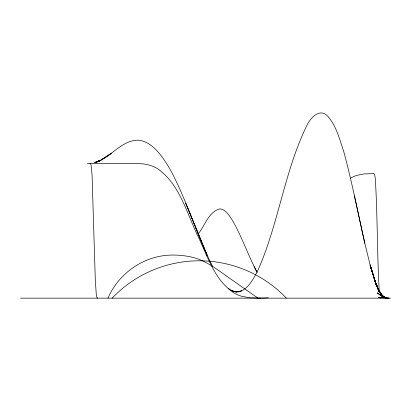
<?xml version="1.0" encoding="UTF-8"?>
<svg xmlns="http://www.w3.org/2000/svg" width="411" height="411" viewBox="0 0 411 411"><rect width="100%" height="100%" fill="white"/><g stroke="black" fill="none" stroke-linecap="round" stroke-linejoin="round"><path stroke-width="0.62" d="M108.011 298.15C118.127 274.343 141.944 257.075 167.765 255.231C176.396 254.65 185.135 255.457 193.53 257.553C207.863 261.355 219.31 271.275 231.316 279.418L257.974 298.15M198.056 234.054C205.017 225.829 208.398 211.783 219.911 208.85C225.829 209.564 229.102 215.41 232.138 219.885C241.961 236.695 248.054 255.344 257.209 272.498M212.554 266.364L207.252 255.334L185.803 203.476L207.093 255.216C195.199 228.352 185.967 200.311 172.646 174.084C168.186 165.7 163.208 157.48 156.714 150.498C151.772 145.268 145.53 140.721 138.122 140.146C123.177 140.228 113.184 153.961 100.716 160.259L95.393 162.489L100.716 160.259L111.283 153.38L100.561 160.336L95.239 162.509L100.49 160.398L95.162 162.53L100.418 160.465L95.085 162.545L100.341 160.542L95.008 162.566L100.269 160.629L94.931 162.592M100.197 160.727L94.782 162.643M236.484 291.933L239.099 291.789L233.864 291.605C245.968 293.706 252.678 280.076 257.44 271.342C278.689 224.195 284.227 171.305 307.166 124.862C310.783 117.361 320.462 107.466 328.101 116.606C336.594 126.511 339.676 139.709 343.807 151.772C351.996 182.006 357.94 212.78 364.804 243.327M268.332 297.821L258.745 298.15M87.425 163.326L136.123 163.373L144.24 164.01L149.65 165.207A34.452 34.432 -90 0 1 157.767 168.813C180.188 184.673 186.779 213.643 198.354 237.044C207.694 256.649 214.65 279.917 233.525 292.663A34.452 34.432 -90 0 0 241.642 296.264L249.76 297.795L260.579 298.15M20.55 298.15L390.45 298.15M89.994 163.326L90.636 163.676L91.114 165.207L92.079 175.379L95.29 279.634L96.251 294.148L96.893 297.461L97.695 298.15M380.91 298.15L380.314 297.821M389.253 298.15L378.382 297.425L383.597 297.883M388.359 298.15L382.882 297.261L385.477 297.893M236.469 291.923L233.844 291.476L231.213 290.459L236.453 292.041L233.818 291.461L231.188 290.325L233.797 291.538L231.157 290.284L233.777 291.676L228.449 288.45M386.967 298.15L384.254 297.358L381.613 295.103L384.29 297.379L381.649 295.165L384.29 297.379L386.931 298.15C382.733 297.898 380.75 293.639 378.726 290.603L381.398 294.733L384.069 297.281L386.705 298.15L384.105 297.297L381.47 294.851L384.146 297.312L386.782 298.15L384.182 297.328L381.542 294.975L384.218 297.343L386.859 298.15L384.182 297.328L381.506 294.913L384.146 297.312L386.818 298.15L384.105 297.297L381.434 294.795L384.069 297.281L386.746 298.15L384.033 297.266L380.966 294.153L378.341 289.457L375.68 283.102L378.305 289.38L380.93 294.117L383.633 297.127L381.002 294.189L378.377 289.539L375.716 283.236M384.254 297.358L386.931 298.15L384.254 297.358L381.578 295.036L384.218 297.343M383.376 296.721L381.182 294.415L378.516 289.919C380.535 293.074 382.245 297.667 386.556 298.15L383.848 297.194L386.52 298.15L383.889 297.21L381.29 294.569L378.659 290.361L381.326 294.62L383.961 297.235L386.597 298.15L383.925 297.225L381.254 294.517L378.623 290.248L381.29 294.569L383.961 297.235L386.633 298.15L384.033 297.266L381.362 294.677L378.69 290.479M385.369 297.857L382.523 296.742M384.033 297.266L386.669 298.15L383.997 297.251L381.326 294.62M386.484 298.15L383.74 297.158M384.475 297.461L381.829 295.494L384.768 297.6L382.158 296.095L384.845 297.636L382.23 296.228L384.917 297.667L382.266 296.295L384.953 297.687L382.302 296.362L384.994 297.703L382.338 296.429L385.03 297.718L382.415 296.557L385.107 297.754L382.487 296.68L377.211 292.894L382.487 296.68L385.179 297.785M382.451 296.619L385.143 297.77M382.374 296.49L385.066 297.734M383.448 296.757L381.254 294.517L378.588 290.135L381.218 294.466L383.412 296.742L381.074 294.276L378.444 289.724L381.11 294.317L383.365 296.752L381.11 294.317L378.48 289.822L381.146 294.363L383.432 296.778L381.218 294.466L378.552 290.027L381.218 294.466L383.468 296.799M381.038 294.23L383.704 297.148L381.074 294.276L378.408 289.632L381.038 294.23L378.377 289.539M383.633 297.127L381.002 294.189L378.341 289.457M370.301 265.758L375.613 282.855L378.238 289.241L380.899 294.081L378.274 289.308L375.649 282.974L378.305 289.38L380.966 294.153L378.274 289.308L375.613 282.855L370.362 266.2M378.135 289.061L375.479 282.47L378.202 289.174L380.863 294.05M254.147 266.528L256.598 271.394M375.582 282.747L378.238 289.241M378.202 289.174L375.515 282.552L370.234 265.388L375.449 282.393L370.106 264.874L375.382 282.27M370.172 265.09L364.865 243.548L354.385 195.775M379.271 291.404C377.072 254.419 377.611 217.321 375.397 180.342A41.67 2.07 -90 0 0 374.95 176.191L374.503 174.233L373.907 173.601L364.172 173.925L356.984 175.338A30.065 29.926 -90 0 0 350.264 178.374M112.136 298.15A120.289 120.289 0 0 1 286.385 298.15M241.74 290.788L239.12 291.738L241.73 290.808M385.328 297.841L382.631 296.912L385.292 297.826M385.256 297.816L382.559 296.799L385.215 297.8M384.845 297.636L382.194 296.161L384.881 297.651M384.804 297.615L382.117 296.028L384.768 297.6M384.624 297.533L381.937 295.694L384.583 297.513M384.367 297.41L381.685 295.232L384.326 297.394"/></g></svg>
